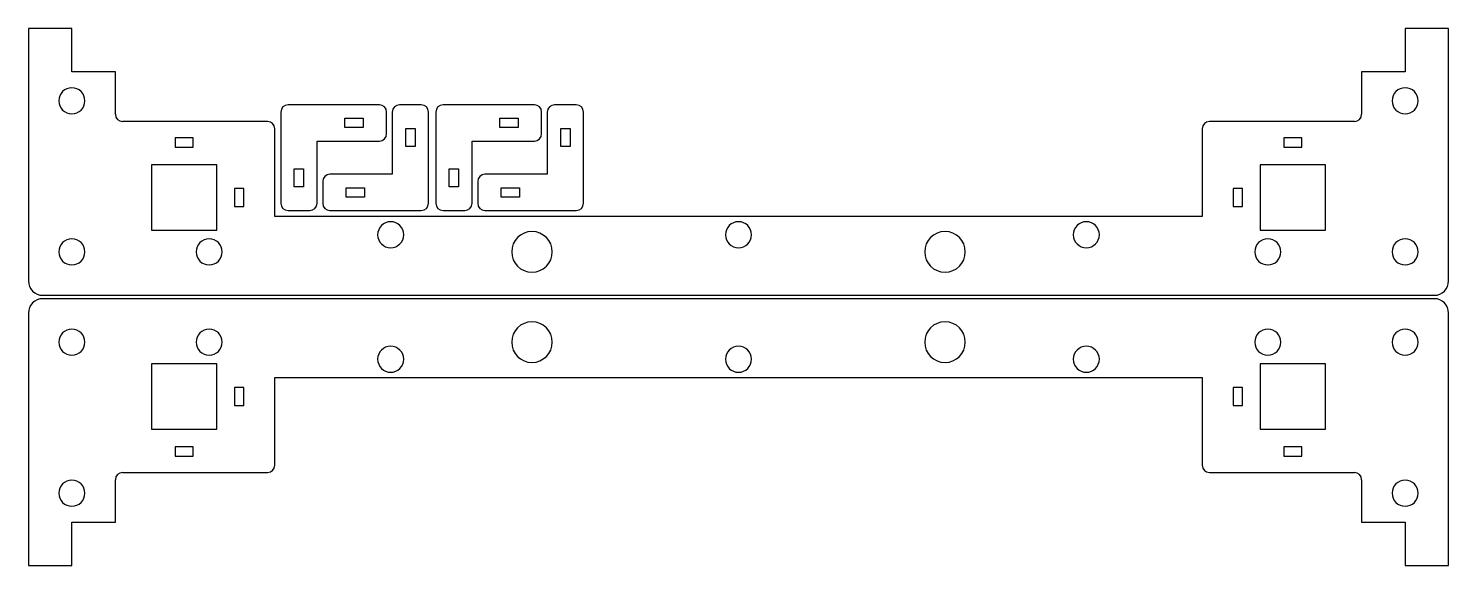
# Model space of a CAD drawing. Header units: millimetres. Extents: x 10 to 990, y 219 to 590.
import ezdxf

# ---------------------------------------------------------------- set-up
doc = ezdxf.new("R2010")
doc.units = ezdxf.units.MM
doc.header["$MEASUREMENT"] = 0
doc.layers.get('0').update_dxf_attribs({"lineweight": 0})

# ---------------------------------------------------------------- blocks, each defined once
blk = doc.blocks.new('Block_0')
at = {"color": 1, "lineweight": 25, "true_color": 0xff0000}
for p, q in [((980.06, 403.37), (20.06, 403.37)), ((10.06, 393.37), (10.06, 219.06)), ((990.06, 219.06), (990.06, 393.37)), ((95.06, 358.37), (95.06, 313.37)), ((140.06, 358.37), (95.06, 358.37)), ((140.06, 313.37), (140.06, 358.37)), ((860.06, 358.37), (860.06, 313.37)), ((905.06, 358.37), (860.06, 358.37)), ((905.06, 313.37), (905.06, 358.37)), ((180.06, 349.06), (820.06, 349.06)), ((180.06, 288.37), (180.06, 349.06)), ((820.06, 349.06), (820.06, 288.37)), ((152.31, 342.12), (152.31, 329.62)), ((158.81, 342.12), (152.31, 342.12)), ((158.81, 329.62), (158.81, 342.12)), ((841.31, 342.12), (841.31, 329.62)), ((847.81, 342.12), (841.31, 342.12)), ((847.81, 329.62), (847.81, 342.12)), ((152.31, 329.62), (158.81, 329.62)), ((841.31, 329.62), (847.81, 329.62)), ((95.06, 313.37), (140.06, 313.37)), ((860.06, 313.37), (905.06, 313.37)), ((123.81, 301.12), (111.31, 301.12)), ((111.31, 301.12), (111.31, 294.62)), ((111.31, 294.62), (123.81, 294.62)), ((123.81, 294.62), (123.81, 301.12)), ((876.31, 301.12), (876.31, 294.62)), ((888.81, 301.12), (876.31, 301.12)), ((876.31, 294.62), (888.81, 294.62)), ((888.81, 294.62), (888.81, 301.12)), ((70.06, 249.06), (70.06, 278.37)), ((75.06, 283.37), (175.06, 283.37)), ((825.06, 283.37), (925.06, 283.37)), ((930.06, 278.37), (930.06, 249.06)), ((40.06, 249.06), (70.06, 249.06)), ((40.06, 219.06), (40.06, 249.06)), ((930.06, 249.06), (960.06, 249.06)), ((960.06, 249.06), (960.06, 219.06)), ((10.06, 219.06), (40.06, 219.06)), ((960.06, 219.06), (990.06, 219.06))]:
    blk.add_line(p, q, dxfattribs=at)
for points in [[(20.06, 403.37), (14.54, 403.37), (10.06, 398.89), (10.06, 393.37)], [(990.06, 393.37), (990.06, 398.89), (985.59, 403.37), (980.06, 403.37)], [(175.06, 283.37), (177.82, 283.37), (180.06, 285.61), (180.06, 288.37)], [(820.06, 288.37), (820.06, 285.61), (822.3, 283.37), (825.06, 283.37)], [(75.06, 283.37), (72.3, 283.37), (70.06, 281.13), (70.06, 278.37)], [(930.06, 278.37), (930.06, 281.13), (927.82, 283.37), (925.06, 283.37)]]:
    blk.add_open_spline(points, degree=3, dxfattribs=at)
for points in [[(40.06, 364.37), (35.09, 364.37), (31.06, 368.4), (31.06, 373.37), (31.06, 378.34), (35.09, 382.37), (40.06, 382.37), (45.03, 382.37), (49.06, 378.34), (49.06, 373.37), (49.06, 368.4), (45.03, 364.37), (40.06, 364.37), (40.06, 364.37), (40.06, 364.37), (40.06, 364.37)], [(134.81, 364.37), (129.84, 364.37), (125.81, 368.4), (125.81, 373.37), (125.81, 378.34), (129.84, 382.37), (134.81, 382.37), (139.78, 382.37), (143.81, 378.34), (143.81, 373.37), (143.81, 368.4), (139.78, 364.37), (134.81, 364.37), (134.81, 364.37), (134.81, 364.37), (134.81, 364.37)], [(357.56, 359.37), (349.83, 359.37), (343.56, 365.64), (343.56, 373.37), (343.56, 381.1), (349.83, 387.37), (357.56, 387.37), (365.29, 387.37), (371.56, 381.1), (371.56, 373.37), (371.56, 365.64), (365.29, 359.37), (357.56, 359.37), (357.56, 359.37), (357.56, 359.37), (357.56, 359.37)], [(642.56, 359.37), (634.83, 359.37), (628.56, 365.64), (628.56, 373.37), (628.56, 381.1), (634.83, 387.37), (642.56, 387.37), (650.29, 387.37), (656.56, 381.1), (656.56, 373.37), (656.56, 365.64), (650.29, 359.37), (642.56, 359.37), (642.56, 359.37), (642.56, 359.37), (642.56, 359.37)], [(865.31, 364.37), (860.34, 364.37), (856.31, 368.4), (856.31, 373.37), (856.31, 378.34), (860.34, 382.37), (865.31, 382.37), (870.28, 382.37), (874.31, 378.34), (874.31, 373.37), (874.31, 368.4), (870.28, 364.37), (865.31, 364.37), (865.31, 364.37), (865.31, 364.37), (865.31, 364.37)], [(960.06, 364.37), (955.09, 364.37), (951.06, 368.4), (951.06, 373.37), (951.06, 378.34), (955.09, 382.37), (960.06, 382.37), (965.03, 382.37), (969.06, 378.34), (969.06, 373.37), (969.06, 368.4), (965.03, 364.37), (960.06, 364.37), (960.06, 364.37), (960.06, 364.37), (960.06, 364.37)], [(260.06, 352.56), (255.09, 352.56), (251.06, 356.59), (251.06, 361.56), (251.06, 366.53), (255.09, 370.56), (260.06, 370.56), (265.03, 370.56), (269.06, 366.53), (269.06, 361.56), (269.06, 356.59), (265.03, 352.56), (260.06, 352.56), (260.06, 352.56), (260.06, 352.56), (260.06, 352.56)], [(500.06, 352.56), (495.09, 352.56), (491.06, 356.59), (491.06, 361.56), (491.06, 366.53), (495.09, 370.56), (500.06, 370.56), (505.03, 370.56), (509.06, 366.53), (509.06, 361.56), (509.06, 356.59), (505.03, 352.56), (500.06, 352.56), (500.06, 352.56), (500.06, 352.56), (500.06, 352.56)], [(740.06, 352.56), (735.09, 352.56), (731.06, 356.59), (731.06, 361.56), (731.06, 366.53), (735.09, 370.56), (740.06, 370.56), (745.03, 370.56), (749.06, 366.53), (749.06, 361.56), (749.06, 356.59), (745.03, 352.56), (740.06, 352.56), (740.06, 352.56), (740.06, 352.56), (740.06, 352.56)], [(40.06, 260.06), (35.09, 260.06), (31.06, 264.09), (31.06, 269.06), (31.06, 274.03), (35.09, 278.06), (40.06, 278.06), (45.03, 278.06), (49.06, 274.03), (49.06, 269.06), (49.06, 264.09), (45.03, 260.06), (40.06, 260.06), (40.06, 260.06), (40.06, 260.06), (40.06, 260.06)], [(960.06, 260.06), (955.09, 260.06), (951.06, 264.09), (951.06, 269.06), (951.06, 274.03), (955.09, 278.06), (960.06, 278.06), (965.03, 278.06), (969.06, 274.03), (969.06, 269.06), (969.06, 264.09), (965.03, 260.06), (960.06, 260.06), (960.06, 260.06), (960.06, 260.06), (960.06, 260.06)]]:
    blk.add_open_spline(points, degree=3, knots=[0, 0, 0, 0, 1, 1, 1, 2, 2, 2, 3, 3, 3, 4, 4, 4, 5, 5, 5, 5], dxfattribs=at)
blk = doc.blocks.new('Block_1')
at = {"color": 1, "lineweight": 25, "true_color": 0xff0000}
for p, q in [((10.06, 590.02), (10.06, 415.71)), ((40.06, 590.02), (10.06, 590.02)), ((40.06, 560.02), (40.06, 590.02)), ((960.06, 590.02), (960.06, 560.02)), ((990.06, 590.02), (960.06, 590.02)), ((990.06, 415.71), (990.06, 590.02)), ((70.06, 560.02), (40.06, 560.02)), ((70.06, 530.71), (70.06, 560.02)), ((930.06, 560.02), (930.06, 530.71)), ((960.06, 560.02), (930.06, 560.02)), ((175.06, 525.71), (75.06, 525.71)), ((180.06, 460.02), (180.06, 520.71)), ((820.06, 520.71), (820.06, 460.02)), ((925.06, 525.71), (825.06, 525.71)), ((123.81, 514.46), (111.31, 514.46)), ((111.31, 514.46), (111.31, 507.96)), ((123.81, 507.96), (123.81, 514.46)), ((876.31, 514.46), (876.31, 507.96)), ((888.81, 514.46), (876.31, 514.46)), ((888.81, 507.96), (888.81, 514.46)), ((111.31, 507.96), (123.81, 507.96)), ((876.31, 507.96), (888.81, 507.96)), ((140.06, 495.71), (95.06, 495.71)), ((95.06, 495.71), (95.06, 450.71)), ((140.06, 450.71), (140.06, 495.71)), ((905.06, 495.71), (860.06, 495.71)), ((860.06, 495.71), (860.06, 450.71)), ((905.06, 450.71), (905.06, 495.71)), ((158.81, 479.46), (152.31, 479.46)), ((152.31, 479.46), (152.31, 466.96)), ((158.81, 466.96), (158.81, 479.46)), ((847.81, 479.46), (841.31, 479.46)), ((841.31, 479.46), (841.31, 466.96)), ((847.81, 466.96), (847.81, 479.46)), ((152.31, 466.96), (158.81, 466.96)), ((841.31, 466.96), (847.81, 466.96)), ((820.06, 460.02), (180.06, 460.02)), ((95.06, 450.71), (140.06, 450.71)), ((860.06, 450.71), (905.06, 450.71)), ((20.06, 405.71), (980.06, 405.71))]:
    blk.add_line(p, q, dxfattribs=at)
for points in [[(40.06, 549.02), (45.03, 549.02), (49.06, 544.99), (49.06, 540.02), (49.06, 535.05), (45.03, 531.02), (40.06, 531.02), (35.09, 531.02), (31.06, 535.05), (31.06, 540.02), (31.06, 544.99), (35.09, 549.02), (40.06, 549.02), (40.06, 549.02), (40.06, 549.02), (40.06, 549.02)], [(960.06, 549.02), (965.03, 549.02), (969.06, 544.99), (969.06, 540.02), (969.06, 535.05), (965.03, 531.02), (960.06, 531.02), (955.09, 531.02), (951.06, 535.05), (951.06, 540.02), (951.06, 544.99), (955.09, 549.02), (960.06, 549.02), (960.06, 549.02), (960.06, 549.02), (960.06, 549.02)], [(260.06, 456.52), (265.03, 456.52), (269.06, 452.49), (269.06, 447.52), (269.06, 442.55), (265.03, 438.52), (260.06, 438.52), (255.09, 438.52), (251.06, 442.55), (251.06, 447.52), (251.06, 452.49), (255.09, 456.52), (260.06, 456.52), (260.06, 456.52), (260.06, 456.52), (260.06, 456.52)], [(500.06, 456.52), (505.03, 456.52), (509.06, 452.49), (509.06, 447.52), (509.06, 442.55), (505.03, 438.52), (500.06, 438.52), (495.09, 438.52), (491.06, 442.55), (491.06, 447.52), (491.06, 452.49), (495.09, 456.52), (500.06, 456.52), (500.06, 456.52), (500.06, 456.52), (500.06, 456.52)], [(740.06, 456.52), (745.03, 456.52), (749.06, 452.49), (749.06, 447.52), (749.06, 442.55), (745.03, 438.52), (740.06, 438.52), (735.09, 438.52), (731.06, 442.55), (731.06, 447.52), (731.06, 452.49), (735.09, 456.52), (740.06, 456.52), (740.06, 456.52), (740.06, 456.52), (740.06, 456.52)], [(40.06, 444.71), (45.03, 444.71), (49.06, 440.68), (49.06, 435.71), (49.06, 430.74), (45.03, 426.71), (40.06, 426.71), (35.09, 426.71), (31.06, 430.74), (31.06, 435.71), (31.06, 440.68), (35.09, 444.71), (40.06, 444.71), (40.06, 444.71), (40.06, 444.71), (40.06, 444.71)], [(134.81, 444.71), (139.78, 444.71), (143.81, 440.68), (143.81, 435.71), (143.81, 430.74), (139.78, 426.71), (134.81, 426.71), (129.84, 426.71), (125.81, 430.74), (125.81, 435.71), (125.81, 440.68), (129.84, 444.71), (134.81, 444.71), (134.81, 444.71), (134.81, 444.71), (134.81, 444.71)], [(357.56, 449.71), (365.29, 449.71), (371.56, 443.45), (371.56, 435.71), (371.56, 427.98), (365.29, 421.71), (357.56, 421.71), (349.83, 421.71), (343.56, 427.98), (343.56, 435.71), (343.56, 443.45), (349.83, 449.71), (357.56, 449.71), (357.56, 449.71), (357.56, 449.71), (357.56, 449.71)], [(642.56, 449.71), (650.29, 449.71), (656.56, 443.45), (656.56, 435.71), (656.56, 427.98), (650.29, 421.71), (642.56, 421.71), (634.83, 421.71), (628.56, 427.98), (628.56, 435.71), (628.56, 443.45), (634.83, 449.71), (642.56, 449.71), (642.56, 449.71), (642.56, 449.71), (642.56, 449.71)], [(865.31, 444.71), (870.28, 444.71), (874.31, 440.68), (874.31, 435.71), (874.31, 430.74), (870.28, 426.71), (865.31, 426.71), (860.34, 426.71), (856.31, 430.74), (856.31, 435.71), (856.31, 440.68), (860.34, 444.71), (865.31, 444.71), (865.31, 444.71), (865.31, 444.71), (865.31, 444.71)], [(960.06, 444.71), (965.03, 444.71), (969.06, 440.68), (969.06, 435.71), (969.06, 430.74), (965.03, 426.71), (960.06, 426.71), (955.09, 426.71), (951.06, 430.74), (951.06, 435.71), (951.06, 440.68), (955.09, 444.71), (960.06, 444.71), (960.06, 444.71), (960.06, 444.71), (960.06, 444.71)]]:
    blk.add_open_spline(points, degree=3, knots=[0, 0, 0, 0, 1, 1, 1, 2, 2, 2, 3, 3, 3, 4, 4, 4, 5, 5, 5, 5], dxfattribs=at)
for points in [[(70.06, 530.71), (70.06, 527.95), (72.3, 525.71), (75.06, 525.71)], [(925.06, 525.71), (927.82, 525.71), (930.06, 527.95), (930.06, 530.71)], [(180.06, 520.71), (180.06, 523.48), (177.82, 525.71), (175.06, 525.71)], [(825.06, 525.71), (822.3, 525.71), (820.06, 523.48), (820.06, 520.71)], [(10.06, 415.71), (10.06, 410.19), (14.54, 405.71), (20.06, 405.71)], [(980.06, 405.71), (985.59, 405.71), (990.06, 410.19), (990.06, 415.71)]]:
    blk.add_open_spline(points, degree=3, dxfattribs=at)
blk = doc.blocks.new('Block_2')
at = {"color": 1, "lineweight": 25, "true_color": 0xff0000}
for p, q in [((184.24, 532.25), (184.24, 469.25)), ((252.24, 537.25), (189.24, 537.25)), ((257.24, 517.25), (257.24, 532.25)), ((228.49, 528), (240.99, 528)), ((228.49, 521.5), (228.49, 528)), ((240.99, 521.5), (228.49, 521.5)), ((240.99, 528), (240.99, 521.5)), ((209.24, 512.25), (252.24, 512.25)), ((209.24, 469.25), (209.24, 512.25)), ((193.49, 493), (199.99, 493)), ((193.49, 480.5), (193.49, 493)), ((199.99, 493), (199.99, 480.5)), ((199.99, 480.5), (193.49, 480.5)), ((189.24, 464.25), (204.24, 464.25))]:
    blk.add_line(p, q, dxfattribs=at)
for points in [[(189.24, 537.25), (186.48, 537.25), (184.24, 535.01), (184.24, 532.25)], [(257.24, 532.25), (257.24, 535.01), (255, 537.25), (252.24, 537.25)], [(252.24, 512.25), (255, 512.25), (257.24, 514.49), (257.24, 517.25)], [(184.24, 469.25), (184.24, 466.49), (186.48, 464.25), (189.24, 464.25)], [(204.24, 464.25), (207, 464.25), (209.24, 466.49), (209.24, 469.25)]]:
    blk.add_open_spline(points, degree=3, dxfattribs=at)
blk = doc.blocks.new('Block_3')
at = {"color": 1, "lineweight": 25, "true_color": 0xff0000}
for p, q in [((261.15, 532.25), (261.15, 489.25)), ((281.15, 537.25), (266.15, 537.25)), ((286.15, 469.25), (286.15, 532.25)), ((270.4, 508.5), (270.4, 521)), ((270.4, 521), (276.9, 521)), ((276.9, 521), (276.9, 508.5)), ((276.9, 508.5), (270.4, 508.5)), ((213.15, 484.25), (213.15, 469.25)), ((261.15, 489.25), (218.15, 489.25)), ((229.4, 473.5), (229.4, 480)), ((229.4, 480), (241.9, 480)), ((241.9, 473.5), (229.4, 473.5)), ((241.9, 480), (241.9, 473.5)), ((218.15, 464.25), (281.15, 464.25))]:
    blk.add_line(p, q, dxfattribs=at)
for points in [[(266.15, 537.25), (263.39, 537.25), (261.15, 535.01), (261.15, 532.25)], [(286.15, 532.25), (286.15, 535.01), (283.91, 537.25), (281.15, 537.25)], [(218.15, 489.25), (215.39, 489.25), (213.15, 487.01), (213.15, 484.25)], [(213.15, 469.25), (213.15, 466.49), (215.39, 464.25), (218.15, 464.25)], [(281.15, 464.25), (283.91, 464.25), (286.15, 466.49), (286.15, 469.25)]]:
    blk.add_open_spline(points, degree=3, dxfattribs=at)
blk = doc.blocks.new('Block_4')
at = {"color": 1, "lineweight": 25, "true_color": 0xff0000}
for p, q in [((291.2, 532.25), (291.2, 469.25)), ((359.2, 537.25), (296.2, 537.25)), ((364.2, 517.25), (364.2, 532.25)), ((335.45, 528), (347.95, 528)), ((335.45, 521.5), (335.45, 528)), ((347.95, 521.5), (335.45, 521.5)), ((347.95, 528), (347.95, 521.5)), ((316.2, 512.25), (359.2, 512.25)), ((316.2, 469.25), (316.2, 512.25)), ((300.45, 493), (306.95, 493)), ((300.45, 480.5), (300.45, 493)), ((306.95, 493), (306.95, 480.5)), ((306.95, 480.5), (300.45, 480.5)), ((296.2, 464.25), (311.2, 464.25))]:
    blk.add_line(p, q, dxfattribs=at)
for points in [[(296.2, 537.25), (293.43, 537.25), (291.2, 535.01), (291.2, 532.25)], [(364.2, 532.25), (364.2, 535.01), (361.96, 537.25), (359.2, 537.25)], [(359.2, 512.25), (361.96, 512.25), (364.2, 514.49), (364.2, 517.25)], [(291.2, 469.25), (291.2, 466.49), (293.43, 464.25), (296.2, 464.25)], [(311.2, 464.25), (313.96, 464.25), (316.2, 466.49), (316.2, 469.25)]]:
    blk.add_open_spline(points, degree=3, dxfattribs=at)
blk = doc.blocks.new('Block_5')
at = {"color": 1, "lineweight": 25, "true_color": 0xff0000}
for p, q in [((368.11, 532.25), (368.11, 489.25)), ((388.11, 537.25), (373.11, 537.25)), ((393.11, 469.25), (393.11, 532.25)), ((377.36, 508.5), (377.36, 521)), ((377.36, 521), (383.86, 521)), ((383.86, 521), (383.86, 508.5)), ((383.86, 508.5), (377.36, 508.5)), ((320.11, 484.25), (320.11, 469.25)), ((368.11, 489.25), (325.11, 489.25)), ((336.36, 473.5), (336.36, 480)), ((336.36, 480), (348.86, 480)), ((348.86, 473.5), (336.36, 473.5)), ((348.86, 480), (348.86, 473.5)), ((325.11, 464.25), (388.11, 464.25))]:
    blk.add_line(p, q, dxfattribs=at)
for points in [[(373.11, 537.25), (370.35, 537.25), (368.11, 535.01), (368.11, 532.25)], [(393.11, 532.25), (393.11, 535.01), (390.87, 537.25), (388.11, 537.25)], [(325.11, 489.25), (322.35, 489.25), (320.11, 487.01), (320.11, 484.25)], [(320.11, 469.25), (320.11, 466.49), (322.35, 464.25), (325.11, 464.25)], [(388.11, 464.25), (390.87, 464.25), (393.11, 466.49), (393.11, 469.25)]]:
    blk.add_open_spline(points, degree=3, dxfattribs=at)

msp = doc.modelspace()

# ---------------------------------------------------------------- block references
for name in ['Block_1', 'Block_2', 'Block_3', 'Block_4', 'Block_5', 'Block_0']:
    msp.add_blockref(name, (0, 0))

doc.saveas('drawing.dxf')
